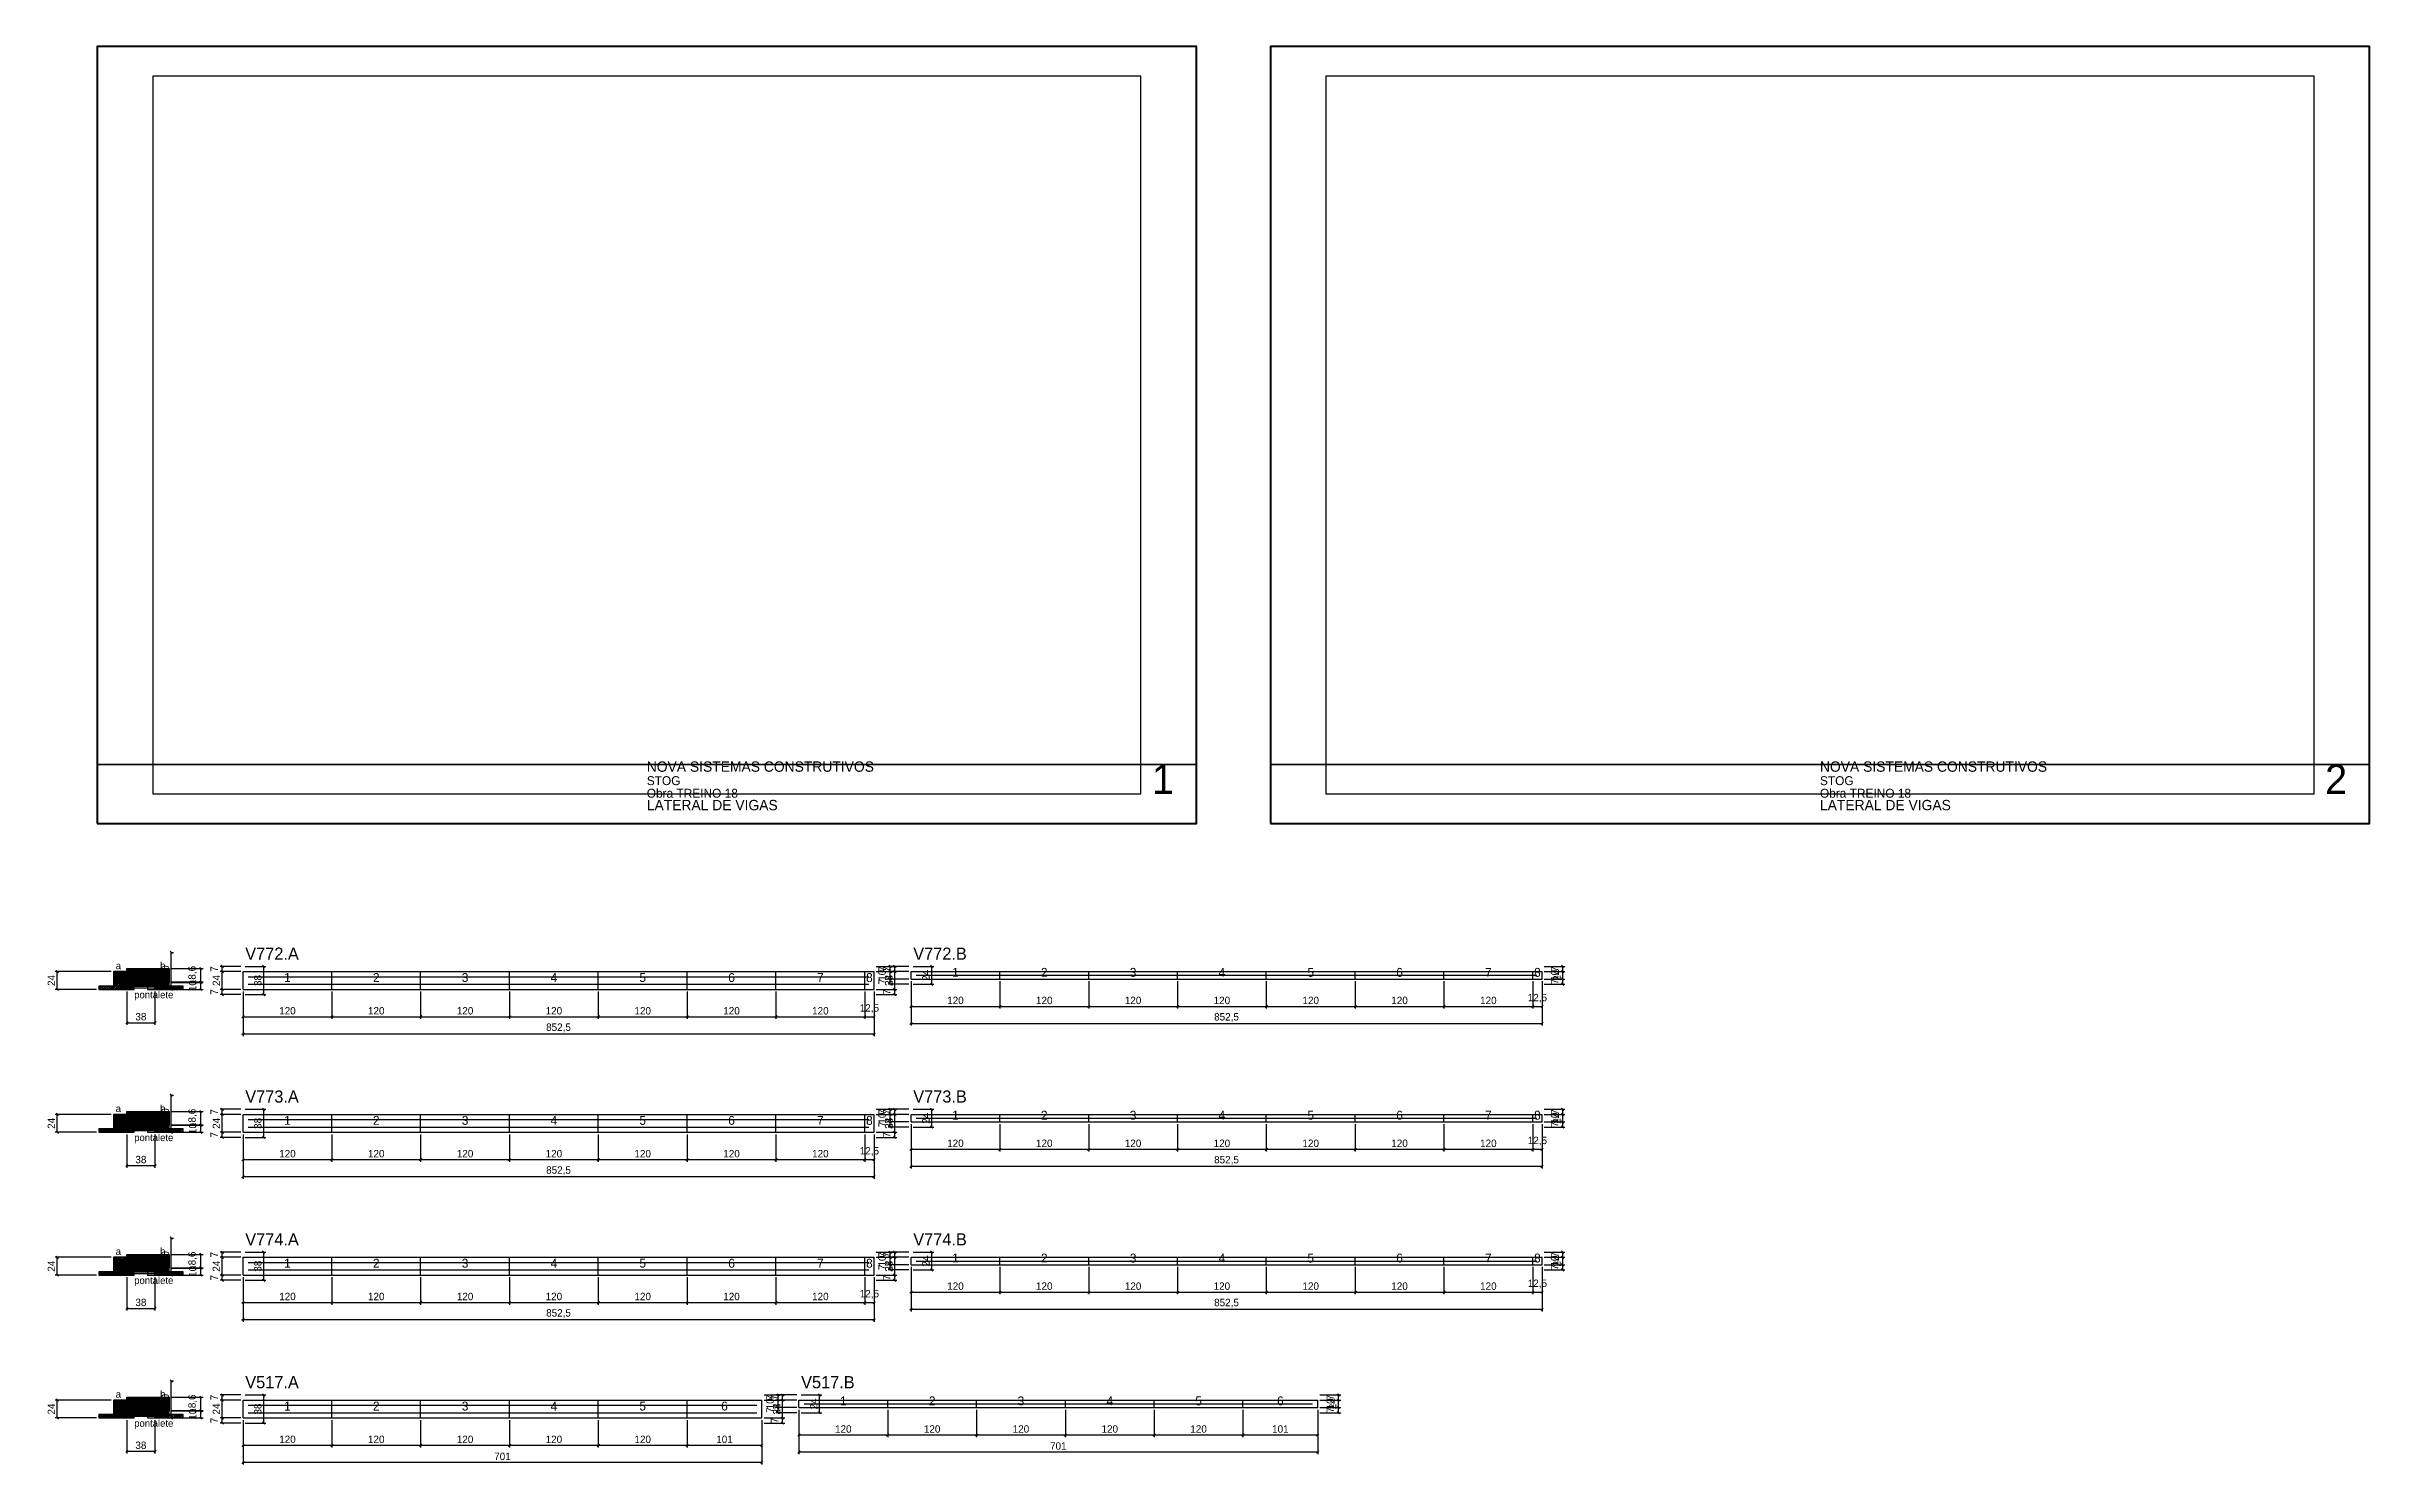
# Model space of a CAD drawing. Extents: x -10500 to 3070, y -6649 to 1250.
# Drawn here: x -69 to 3070, y -666 to 1250 of the extents above; entities that cross this region are included whole.
import ezdxf
from ezdxf.enums import TextEntityAlignment as Align

# ---------------------------------------------------------------- set-up
doc = ezdxf.new("R2010")
doc.units = 0
for name, color, linetype in [('5', 5, 'Continuous'), ('CARIMBO', 255, 'Continuous'), ('CONCRETO', 251, 'Continuous'), ('COTA', 241, 'Continuous'), ('detalhes', 7, 'Continuous'), ('ESTRUTURACAO', 7, 'Continuous'), ('Folhas', 255, 'Continuous'), ('Hachura', 251, 'Continuous'), ('Madeira', 126, 'Continuous'), ('NOMENCLATURA', 7, 'Continuous'), ('Painéis', 200, 'Continuous'), ('SARR_2.2x7', 40, 'Continuous')]:
    doc.layers.add(name, color=color, linetype=linetype)
doc.dimstyles.new('PAINEL', dxfattribs={"dimtxt": 10, "dimasz": 3, "dimexe": 3, "dimexo": 3, "dimgap": 3, "dimtad": 1, "dimblk": 'OBLIQUE', "dimblk1": 'OBLIQUE', "dimcen": 2.5, "dimclrd": 4, "dimclre": 4, "dimclrt": 240, "dimazin": 3, "dimtfac": 1, "dimtmove": 0, "dimatfit": 3})

# ---------------------------------------------------------------- blocks, each defined once
blk = doc.blocks.new('PAR_ESQ')
for p, q in [((-1, -1), (1, 1)), ((-1, 1), (1, -1))]:
    blk.add_line(p, q)
blk = doc.blocks.new('PAR_FUNDO_ESQ')
for p, q in [((-1, -1), (1, 1)), ((-1, 1), (1, -1))]:
    blk.add_line(p, q)
blk = doc.blocks.new('PAR_FUNDO_DIR')
for p, q in [((-1, -1), (1, 1)), ((-1, 1), (1, -1))]:
    blk.add_line(p, q)
blk = doc.blocks.new('par_int_esq')
for p, q in [((-1, -1), (1, 1)), ((-1, 1), (1, -1))]:
    blk.add_line(p, q)
blk = doc.blocks.new('par_int_dir')
for p, q in [((-1, -1), (1, 1)), ((-1, 1), (1, -1))]:
    blk.add_line(p, q)
blk = doc.blocks.new('_OBLIQUE')
at = {"color": 0, "linetype": 'BYBLOCK'}
blk.add_line((-0.5, -0.5), (0.5, 0.5), dxfattribs=at)

msp = doc.modelspace()

# ---------------------------------------------------------------- hatches: boundary and pattern name
at = {"layer": 'COTA'}
h = msp.add_hatch(dxfattribs=at)
h.set_pattern_fill('ANSI31', scale=0.4)
h.paths.add_polyline_path([(40, -16), (40, 4), (97, 4), (97, -14.6), (78, -14.6), (78, -16)])
h = msp.add_hatch(dxfattribs=at)
h.set_pattern_fill('ANSI31', scale=0.4)
h.paths.add_polyline_path([(40, -209), (40, -189), (97, -189), (97, -207.6), (78, -207.6), (78, -209)])
h = msp.add_hatch(dxfattribs=at)
h.set_pattern_fill('ANSI31', scale=0.4)
h.paths.add_polyline_path([(40, -402), (40, -382), (97, -382), (97, -400.6), (78, -400.6), (78, -402)])
h = msp.add_hatch(dxfattribs=at)
h.set_pattern_fill('ANSI31', scale=0.4)
h.paths.add_polyline_path([(40, -595), (40, -575), (97, -575), (97, -593.6), (78, -593.6), (78, -595)])
at = {"layer": 'Hachura'}
h = msp.add_hatch(dxfattribs=at)
h.set_pattern_fill('ANSI31', scale=0.5)
h.paths.add_polyline_path([(22, -24), (36, -24), (36, 0), (22, 0)])
h = msp.add_hatch(dxfattribs=at)
h.set_pattern_fill('ANSI31', scale=0.5)
h.paths.add_polyline_path([(22, -4.4), (36, -4.4), (36, 0), (22, 0)])
h = msp.add_hatch(dxfattribs=at)
h.set_pattern_fill('SOLID')
h.paths.add_polyline_path([(36, -24), (40, -24), (40, 0), (36, 0)])
h = msp.add_hatch(dxfattribs=at)
h.set_pattern_fill('ANSI31', scale=0.5)
h.paths.add_polyline_path([(2, -24), (22, -24), (22, -19.6), (2, -19.6)])
h = msp.add_hatch(dxfattribs=at)
h.set_pattern_fill('SOLID')
h.paths.add_polyline_path([(40, -19.6), (78, -19.6), (78, -16), (40, -16)])
h = msp.add_hatch(dxfattribs=at)
h.set_pattern_fill('ANSI31', scale=0.5)
h.paths.add_polyline_path([(40, -24), (50, -24), (50, -19.6), (40, -19.6)])
h = msp.add_hatch(dxfattribs=at)
h.set_pattern_fill('SOLID')
h.paths.add_polyline_path([(78, -24), (82, -24), (82, -14), (78, -14)])
h = msp.add_hatch(dxfattribs=at)
h.set_pattern_fill('SOLID')
h.paths.add_polyline_path([(78, -14), (97, -14), (97, -20), (78, -20)])
h = msp.add_hatch(dxfattribs=at)
h.set_pattern_fill('ANSI31', scale=0.5)
h.paths.add_polyline_path([(82, -24), (96, -24), (96, -14), (82, -14)])
h = msp.add_hatch(dxfattribs=at)
h.set_pattern_fill('ANSI31', scale=0.5)
h.paths.add_polyline_path([(82, -18.4), (96, -18.4), (96, -14), (82, -14)])
h = msp.add_hatch(dxfattribs=at)
h.set_pattern_fill('ANSI31', scale=0.5)
h.paths.add_polyline_path([(96, -24), (116, -24), (116, -19.6), (96, -19.6)])
h = msp.add_hatch(dxfattribs=at)
h.set_pattern_fill('ANSI31', scale=0.5)
h.paths.add_polyline_path([(2, -217), (22, -217), (22, -212.6), (2, -212.6)])
h = msp.add_hatch(dxfattribs=at)
h.set_pattern_fill('ANSI31', scale=0.5)
h.paths.add_polyline_path([(22, -217), (36, -217), (36, -193), (22, -193)])
h = msp.add_hatch(dxfattribs=at)
h.set_pattern_fill('ANSI31', scale=0.5)
h.paths.add_polyline_path([(22, -197.4), (36, -197.4), (36, -193), (22, -193)])
h = msp.add_hatch(dxfattribs=at)
h.set_pattern_fill('SOLID')
h.paths.add_polyline_path([(36, -217), (40, -217), (40, -193), (36, -193)])
h = msp.add_hatch(dxfattribs=at)
h.set_pattern_fill('SOLID')
h.paths.add_polyline_path([(40, -212.6), (78, -212.6), (78, -209), (40, -209)])
h = msp.add_hatch(dxfattribs=at)
h.set_pattern_fill('ANSI31', scale=0.5)
h.paths.add_polyline_path([(40, -217), (50, -217), (50, -212.6), (40, -212.6)])
h = msp.add_hatch(dxfattribs=at)
h.set_pattern_fill('SOLID')
h.paths.add_polyline_path([(78, -217), (82, -217), (82, -207), (78, -207)])
h = msp.add_hatch(dxfattribs=at)
h.set_pattern_fill('SOLID')
h.paths.add_polyline_path([(78, -207), (97, -207), (97, -213), (78, -213)])
h = msp.add_hatch(dxfattribs=at)
h.set_pattern_fill('ANSI31', scale=0.5)
h.paths.add_polyline_path([(82, -217), (96, -217), (96, -207), (82, -207)])
h = msp.add_hatch(dxfattribs=at)
h.set_pattern_fill('ANSI31', scale=0.5)
h.paths.add_polyline_path([(82, -211.4), (96, -211.4), (96, -207), (82, -207)])
h = msp.add_hatch(dxfattribs=at)
h.set_pattern_fill('ANSI31', scale=0.5)
h.paths.add_polyline_path([(96, -217), (116, -217), (116, -212.6), (96, -212.6)])
h = msp.add_hatch(dxfattribs=at)
h.set_pattern_fill('ANSI31', scale=0.5)
h.paths.add_polyline_path([(2, -410), (22, -410), (22, -405.6), (2, -405.6)])
h = msp.add_hatch(dxfattribs=at)
h.set_pattern_fill('ANSI31', scale=0.5)
h.paths.add_polyline_path([(22, -410), (36, -410), (36, -386), (22, -386)])
h = msp.add_hatch(dxfattribs=at)
h.set_pattern_fill('ANSI31', scale=0.5)
h.paths.add_polyline_path([(22, -390.4), (36, -390.4), (36, -386), (22, -386)])
h = msp.add_hatch(dxfattribs=at)
h.set_pattern_fill('SOLID')
h.paths.add_polyline_path([(36, -410), (40, -410), (40, -386), (36, -386)])
h = msp.add_hatch(dxfattribs=at)
h.set_pattern_fill('SOLID')
h.paths.add_polyline_path([(40, -405.6), (78, -405.6), (78, -402), (40, -402)])
h = msp.add_hatch(dxfattribs=at)
h.set_pattern_fill('ANSI31', scale=0.5)
h.paths.add_polyline_path([(40, -410), (50, -410), (50, -405.6), (40, -405.6)])
h = msp.add_hatch(dxfattribs=at)
h.set_pattern_fill('SOLID')
h.paths.add_polyline_path([(78, -410), (82, -410), (82, -400), (78, -400)])
h = msp.add_hatch(dxfattribs=at)
h.set_pattern_fill('SOLID')
h.paths.add_polyline_path([(78, -400), (97, -400), (97, -406), (78, -406)])
h = msp.add_hatch(dxfattribs=at)
h.set_pattern_fill('ANSI31', scale=0.5)
h.paths.add_polyline_path([(82, -410), (96, -410), (96, -400), (82, -400)])
h = msp.add_hatch(dxfattribs=at)
h.set_pattern_fill('ANSI31', scale=0.5)
h.paths.add_polyline_path([(82, -404.4), (96, -404.4), (96, -400), (82, -400)])
h = msp.add_hatch(dxfattribs=at)
h.set_pattern_fill('ANSI31', scale=0.5)
h.paths.add_polyline_path([(96, -410), (116, -410), (116, -405.6), (96, -405.6)])
h = msp.add_hatch(dxfattribs=at)
h.set_pattern_fill('ANSI31', scale=0.5)
h.paths.add_polyline_path([(22, -603), (36, -603), (36, -579), (22, -579)])
h = msp.add_hatch(dxfattribs=at)
h.set_pattern_fill('ANSI31', scale=0.5)
h.paths.add_polyline_path([(22, -583.4), (36, -583.4), (36, -579), (22, -579)])
h = msp.add_hatch(dxfattribs=at)
h.set_pattern_fill('SOLID')
h.paths.add_polyline_path([(36, -603), (40, -603), (40, -579), (36, -579)])
h = msp.add_hatch(dxfattribs=at)
h.set_pattern_fill('SOLID')
h.paths.add_polyline_path([(40, -598.6), (78, -598.6), (78, -595), (40, -595)])
h = msp.add_hatch(dxfattribs=at)
h.set_pattern_fill('SOLID')
h.paths.add_polyline_path([(78, -603), (82, -603), (82, -593), (78, -593)])
h = msp.add_hatch(dxfattribs=at)
h.set_pattern_fill('SOLID')
h.paths.add_polyline_path([(78, -593), (97, -593), (97, -599), (78, -599)])
h = msp.add_hatch(dxfattribs=at)
h.set_pattern_fill('ANSI31', scale=0.5)
h.paths.add_polyline_path([(82, -603), (96, -603), (96, -593), (82, -593)])
h = msp.add_hatch(dxfattribs=at)
h.set_pattern_fill('ANSI31', scale=0.5)
h.paths.add_polyline_path([(82, -597.4), (96, -597.4), (96, -593), (82, -593)])
h = msp.add_hatch(dxfattribs=at)
h.set_pattern_fill('ANSI31', scale=0.5)
h.paths.add_polyline_path([(2, -603), (22, -603), (22, -598.6), (2, -598.6)])
h = msp.add_hatch(dxfattribs=at)
h.set_pattern_fill('ANSI31', scale=0.5)
h.paths.add_polyline_path([(40, -603), (50, -603), (50, -598.6), (40, -598.6)])
h = msp.add_hatch(dxfattribs=at)
h.set_pattern_fill('ANSI31', scale=0.5)
h.paths.add_polyline_path([(96, -603), (116, -603), (116, -598.6), (96, -598.6)])
at = {"layer": 'HACHURACONCRETO'}
h = msp.add_hatch(dxfattribs=at)
h.set_pattern_fill('ANSI31', scale=0.3)
h.paths.add_polyline_path([(40, -19.6), (78, -19.6), (78, -14), (40, -14)])
h = msp.add_hatch(dxfattribs=at)
h.set_pattern_fill('ANSI31', scale=0.3)
h.paths.add_polyline_path([(40, -212.6), (78, -212.6), (78, -207), (40, -207)])
h = msp.add_hatch(dxfattribs=at)
h.set_pattern_fill('ANSI31', scale=0.3)
h.paths.add_polyline_path([(40, -405.6), (78, -405.6), (78, -400), (40, -400)])
h = msp.add_hatch(dxfattribs=at)
h.set_pattern_fill('ANSI31', scale=0.3)
h.paths.add_polyline_path([(40, -598.6), (78, -598.6), (78, -593), (40, -593)])

# ---------------------------------------------------------------- linework, layer by layer
at = {"layer": 'BARRA_ANCORAGEM'}
for p, q in [((40, -16.3), (78, -16.3)), ((40, -18.3), (40, -16.3)), ((40, -18.3), (78, -18.3)), ((40, -19.7), (78, -19.7)), ((40, -21.7), (40, -19.7)), ((40, -21.7), (78, -21.7)), ((78, -18.3), (78, -16.3)), ((78, -21.7), (78, -19.7)), ((40, -209.3), (78, -209.3)), ((40, -211.3), (40, -209.3)), ((40, -211.3), (78, -211.3)), ((40, -212.7), (78, -212.7)), ((40, -214.7), (40, -212.7)), ((40, -214.7), (78, -214.7)), ((78, -211.3), (78, -209.3)), ((78, -214.7), (78, -212.7)), ((40, -402.3), (78, -402.3)), ((40, -404.3), (40, -402.3)), ((40, -404.3), (78, -404.3)), ((40, -405.7), (78, -405.7)), ((40, -407.7), (40, -405.7)), ((40, -407.7), (78, -407.7)), ((78, -404.3), (78, -402.3)), ((78, -407.7), (78, -405.7)), ((40, -595.3), (78, -595.3)), ((40, -597.3), (40, -595.3)), ((78, -597.3), (78, -595.3)), ((40, -597.3), (78, -597.3)), ((40, -598.7), (78, -598.7)), ((40, -600.7), (40, -598.7)), ((40, -600.7), (78, -600.7)), ((78, -600.7), (78, -598.7))]:
    msp.add_line(p, q, dxfattribs=at)
at = {"layer": 'CARIMBO', "lineweight": 35}
for p, q in [((0, 280), (1485, 280)), ((1585, 280), (3070, 280))]:
    msp.add_line(p, q, dxfattribs=at)
at = {"layer": 'CONCRETO'}
for points in [[(40, -16), (40, 4), (97, 4), (97, -14.6), (78, -14.6), (78, -16)], [(40, -209), (40, -189), (97, -189), (97, -207.6), (78, -207.6), (78, -209)], [(40, -402), (40, -382), (97, -382), (97, -400.6), (78, -400.6), (78, -402)], [(40, -595), (40, -575), (97, -575), (97, -593.6), (78, -593.6), (78, -595)]]:
    msp.add_lwpolyline(points, close=True, dxfattribs=at)
at = {"layer": 'Folhas', "lineweight": 50}
for points in [[(0, 200), (1485, 200), (1485, 1250), (0, 1250)], [(1585, 200), (3070, 200), (3070, 1250), (1585, 1250)]]:
    msp.add_lwpolyline(points, close=True, dxfattribs=at)
at = {"layer": 'Folhas', "lineweight": 25}
for points in [[(75, 240), (1410, 240), (1410, 1210), (75, 1210)], [(1660, 240), (2995, 240), (2995, 1210), (1660, 1210)]]:
    msp.add_lwpolyline(points, close=True, dxfattribs=at)
at = {"layer": 'HACHURACONCRETO'}
for points in [[(40, -19.6), (78, -19.6), (78, -14), (40, -14)], [(40, -212.6), (78, -212.6), (78, -207), (40, -207)], [(40, -405.6), (78, -405.6), (78, -400), (40, -400)], [(40, -598.6), (78, -598.6), (78, -593), (40, -593)]]:
    msp.add_lwpolyline(points, close=True, dxfattribs=at)
at = {"layer": 'Madeira'}
for points in [[(22, -24), (36, -24), (36, 0), (22, 0)], [(22, -4.4), (36, -4.4), (36, 0), (22, 0)], [(2, -24), (22, -24), (22, -19.6), (2, -19.6)], [(22, -24), (36, -24), (36, -19.6), (22, -19.6)], [(40, -24), (50, -24), (50, -19.6), (40, -19.6)], [(68, -24), (78, -24), (78, -19.6), (68, -19.6)], [(82, -24), (96, -24), (96, -14), (82, -14)], [(82, -18.4), (96, -18.4), (96, -14), (82, -14)], [(96, -24), (116, -24), (116, -19.6), (96, -19.6)], [(2, -217), (22, -217), (22, -212.6), (2, -212.6)], [(22, -217), (36, -217), (36, -193), (22, -193)], [(22, -197.4), (36, -197.4), (36, -193), (22, -193)], [(22, -217), (36, -217), (36, -212.6), (22, -212.6)], [(40, -217), (50, -217), (50, -212.6), (40, -212.6)], [(68, -217), (78, -217), (78, -212.6), (68, -212.6)], [(82, -217), (96, -217), (96, -207), (82, -207)], [(82, -211.4), (96, -211.4), (96, -207), (82, -207)], [(96, -217), (116, -217), (116, -212.6), (96, -212.6)], [(2, -410), (22, -410), (22, -405.6), (2, -405.6)], [(22, -410), (36, -410), (36, -386), (22, -386)], [(22, -390.4), (36, -390.4), (36, -386), (22, -386)], [(22, -410), (36, -410), (36, -405.6), (22, -405.6)], [(40, -410), (50, -410), (50, -405.6), (40, -405.6)], [(68, -410), (78, -410), (78, -405.6), (68, -405.6)], [(82, -410), (96, -410), (96, -400), (82, -400)], [(82, -404.4), (96, -404.4), (96, -400), (82, -400)], [(96, -410), (116, -410), (116, -405.6), (96, -405.6)], [(22, -603), (36, -603), (36, -579), (22, -579)], [(22, -583.4), (36, -583.4), (36, -579), (22, -579)], [(82, -603), (96, -603), (96, -593), (82, -593)], [(82, -597.4), (96, -597.4), (96, -593), (82, -593)], [(2, -603), (22, -603), (22, -598.6), (2, -598.6)], [(22, -603), (36, -603), (36, -598.6), (22, -598.6)], [(40, -603), (50, -603), (50, -598.6), (40, -598.6)], [(68, -603), (78, -603), (78, -598.6), (68, -598.6)], [(96, -603), (116, -603), (116, -598.6), (96, -598.6)]]:
    msp.add_lwpolyline(points, close=True, dxfattribs=at)
at = {"layer": 'Painéis'}
for p, q in [((197, 0), (317, 0)), ((197, -24), (197, 0)), ((317, -24), (317, 0)), ((317, -24), (317, 0)), ((317, 0), (437, 0)), ((317, -24), (317, 0)), ((437, -24), (437, 0)), ((437, -24), (437, 0)), ((437, 0), (557, 0)), ((437, -24), (437, 0)), ((557, -24), (557, 0)), ((557, -24), (557, 0)), ((557, 0), (677, 0)), ((557, -24), (557, 0)), ((677, -24), (677, 0)), ((677, -24), (677, 0)), ((677, 0), (797, 0)), ((677, -24), (677, 0)), ((797, -24), (797, 0)), ((797, -24), (797, 0)), ((797, 0), (917, 0)), ((797, -24), (797, 0)), ((917, -24), (917, 0)), ((917, -24), (917, 0)), ((917, 0), (1037, 0)), ((917, -24), (917, 0)), ((1037, -24), (1037, 0)), ((1037, -24), (1037, 0)), ((1037, 0), (1049.5, 0)), ((1037, -24), (1037, 0)), ((1049.5, -24), (1049.5, 0)), ((1099.5, 0), (1219.5, 0)), ((1099.5, -10), (1099.5, 0)), ((1219.5, -10), (1219.5, 0)), ((1219.5, -10), (1219.5, 0)), ((1219.5, 0), (1339.5, 0)), ((1219.5, -10), (1219.5, 0)), ((1339.5, -10), (1339.5, 0)), ((1339.5, -10), (1339.5, 0)), ((1339.5, 0), (1459.5, 0)), ((1339.5, -10), (1339.5, 0)), ((1459.5, -10), (1459.5, 0)), ((1459.5, -10), (1459.5, 0)), ((1459.5, 0), (1579.5, 0)), ((1459.5, -10), (1459.5, 0)), ((1579.5, -10), (1579.5, 0)), ((1579.5, -10), (1579.5, 0)), ((1579.5, 0), (1699.5, 0)), ((1579.5, -10), (1579.5, 0)), ((1699.5, -10), (1699.5, 0)), ((1699.5, -10), (1699.5, 0)), ((1699.5, 0), (1819.5, 0)), ((1699.5, -10), (1699.5, 0)), ((1819.5, -10), (1819.5, 0)), ((1819.5, -10), (1819.5, 0)), ((1819.5, 0), (1939.5, 0)), ((1819.5, -10), (1819.5, 0)), ((1939.5, -10), (1939.5, 0)), ((1939.5, -10), (1939.5, 0)), ((1939.5, 0), (1952, 0)), ((1939.5, -10), (1939.5, 0)), ((1952, -10), (1952, 0)), ((197, -24), (317, -24)), ((317, -24), (437, -24)), ((437, -24), (557, -24)), ((557, -24), (677, -24)), ((677, -24), (797, -24)), ((797, -24), (917, -24)), ((917, -24), (1037, -24)), ((1037, -24), (1049.5, -24)), ((1099.5, -10), (1219.5, -10)), ((1219.5, -10), (1339.5, -10)), ((1339.5, -10), (1459.5, -10)), ((1459.5, -10), (1579.5, -10)), ((1579.5, -10), (1699.5, -10)), ((1699.5, -10), (1819.5, -10)), ((1819.5, -10), (1939.5, -10)), ((1939.5, -10), (1952, -10)), ((197, -193), (317, -193)), ((197, -217), (197, -193)), ((197, -217), (317, -217)), ((317, -217), (317, -193)), ((317, -217), (317, -193)), ((317, -193), (437, -193)), ((317, -217), (317, -193)), ((317, -217), (437, -217)), ((437, -217), (437, -193)), ((437, -217), (437, -193)), ((437, -193), (557, -193)), ((437, -217), (437, -193)), ((437, -217), (557, -217)), ((557, -217), (557, -193)), ((557, -217), (557, -193)), ((557, -193), (677, -193)), ((557, -217), (557, -193)), ((557, -217), (677, -217)), ((677, -217), (677, -193)), ((677, -217), (677, -193)), ((677, -193), (797, -193)), ((677, -217), (677, -193)), ((677, -217), (797, -217)), ((797, -217), (797, -193)), ((797, -217), (797, -193)), ((797, -193), (917, -193)), ((797, -217), (797, -193)), ((797, -217), (917, -217)), ((917, -217), (917, -193)), ((917, -217), (917, -193)), ((917, -193), (1037, -193)), ((917, -217), (917, -193)), ((917, -217), (1037, -217)), ((1037, -217), (1037, -193)), ((1037, -217), (1037, -193)), ((1037, -193), (1049.5, -193)), ((1037, -217), (1037, -193)), ((1037, -217), (1049.5, -217)), ((1049.5, -217), (1049.5, -193)), ((1099.5, -193), (1219.5, -193)), ((1099.5, -203), (1099.5, -193)), ((1099.5, -203), (1219.5, -203)), ((1219.5, -203), (1219.5, -193)), ((1219.5, -203), (1219.5, -193)), ((1219.5, -193), (1339.5, -193)), ((1219.5, -203), (1219.5, -193)), ((1219.5, -203), (1339.5, -203)), ((1339.5, -203), (1339.5, -193)), ((1339.5, -203), (1339.5, -193)), ((1339.5, -193), (1459.5, -193)), ((1339.5, -203), (1339.5, -193)), ((1339.5, -203), (1459.5, -203)), ((1459.5, -203), (1459.5, -193)), ((1459.5, -203), (1459.5, -193)), ((1459.5, -193), (1579.5, -193)), ((1459.5, -203), (1459.5, -193)), ((1459.5, -203), (1579.5, -203)), ((1579.5, -203), (1579.5, -193)), ((1579.5, -203), (1579.5, -193)), ((1579.5, -193), (1699.5, -193)), ((1579.5, -203), (1579.5, -193)), ((1579.5, -203), (1699.5, -203)), ((1699.5, -203), (1699.5, -193)), ((1699.5, -203), (1699.5, -193)), ((1699.5, -193), (1819.5, -193)), ((1699.5, -203), (1699.5, -193)), ((1699.5, -203), (1819.5, -203)), ((1819.5, -203), (1819.5, -193)), ((1819.5, -203), (1819.5, -193)), ((1819.5, -193), (1939.5, -193)), ((1819.5, -203), (1819.5, -193)), ((1819.5, -203), (1939.5, -203)), ((1939.5, -203), (1939.5, -193)), ((1939.5, -203), (1939.5, -193)), ((1939.5, -193), (1952, -193)), ((1939.5, -203), (1939.5, -193)), ((1939.5, -203), (1952, -203)), ((1952, -203), (1952, -193)), ((197, -386), (317, -386)), ((197, -410), (197, -386)), ((317, -410), (317, -386)), ((317, -410), (317, -386)), ((317, -386), (437, -386)), ((317, -410), (317, -386)), ((437, -410), (437, -386)), ((437, -410), (437, -386)), ((437, -386), (557, -386)), ((437, -410), (437, -386)), ((557, -410), (557, -386)), ((557, -410), (557, -386)), ((557, -386), (677, -386)), ((557, -410), (557, -386)), ((677, -410), (677, -386)), ((677, -410), (677, -386)), ((677, -386), (797, -386)), ((677, -410), (677, -386)), ((797, -410), (797, -386)), ((797, -410), (797, -386)), ((797, -386), (917, -386)), ((797, -410), (797, -386)), ((917, -410), (917, -386)), ((917, -410), (917, -386)), ((917, -386), (1037, -386)), ((917, -410), (917, -386)), ((1037, -410), (1037, -386)), ((1037, -410), (1037, -386)), ((1037, -386), (1049.5, -386)), ((1037, -410), (1037, -386)), ((1049.5, -410), (1049.5, -386)), ((1099.5, -386), (1219.5, -386)), ((1099.5, -396), (1099.5, -386)), ((1099.5, -396), (1219.5, -396)), ((1219.5, -396), (1219.5, -386)), ((1219.5, -396), (1219.5, -386)), ((1219.5, -386), (1339.5, -386)), ((1219.5, -396), (1219.5, -386)), ((1219.5, -396), (1339.5, -396)), ((1339.5, -396), (1339.5, -386)), ((1339.5, -396), (1339.5, -386)), ((1339.5, -386), (1459.5, -386)), ((1339.5, -396), (1339.5, -386)), ((1339.5, -396), (1459.5, -396)), ((1459.5, -396), (1459.5, -386)), ((1459.5, -396), (1459.5, -386)), ((1459.5, -386), (1579.5, -386)), ((1459.5, -396), (1459.5, -386)), ((1459.5, -396), (1579.5, -396)), ((1579.5, -396), (1579.5, -386)), ((1579.5, -396), (1579.5, -386)), ((1579.5, -386), (1699.5, -386)), ((1579.5, -396), (1579.5, -386)), ((1579.5, -396), (1699.5, -396)), ((1699.5, -396), (1699.5, -386)), ((1699.5, -396), (1699.5, -386)), ((1699.5, -386), (1819.5, -386)), ((1699.5, -396), (1699.5, -386)), ((1699.5, -396), (1819.5, -396)), ((1819.5, -396), (1819.5, -386)), ((1819.5, -396), (1819.5, -386)), ((1819.5, -386), (1939.5, -386)), ((1819.5, -396), (1819.5, -386)), ((1819.5, -396), (1939.5, -396)), ((1939.5, -396), (1939.5, -386)), ((1939.5, -396), (1939.5, -386)), ((1939.5, -386), (1952, -386)), ((1939.5, -396), (1939.5, -386)), ((1939.5, -396), (1952, -396)), ((1952, -396), (1952, -386)), ((197, -410), (317, -410)), ((317, -410), (437, -410)), ((437, -410), (557, -410)), ((557, -410), (677, -410)), ((677, -410), (797, -410)), ((797, -410), (917, -410)), ((917, -410), (1037, -410)), ((1037, -410), (1049.5, -410)), ((197, -579), (317, -579)), ((197, -603), (197, -579)), ((317, -603), (317, -579)), ((317, -603), (317, -579)), ((317, -579), (437, -579)), ((317, -603), (317, -579)), ((437, -603), (437, -579)), ((437, -603), (437, -579)), ((437, -579), (557, -579)), ((437, -603), (437, -579)), ((557, -603), (557, -579)), ((557, -603), (557, -579)), ((557, -579), (677, -579)), ((557, -603), (557, -579)), ((677, -603), (677, -579)), ((677, -603), (677, -579)), ((677, -579), (797, -579)), ((677, -603), (677, -579)), ((797, -603), (797, -579)), ((797, -603), (797, -579)), ((797, -579), (898, -579)), ((797, -603), (797, -579)), ((898, -603), (898, -579)), ((948, -579), (1068, -579)), ((948, -589), (948, -579)), ((948, -589), (1068, -589)), ((1068, -589), (1068, -579)), ((1068, -589), (1068, -579)), ((1068, -579), (1188, -579)), ((1068, -589), (1068, -579)), ((1068, -589), (1188, -589)), ((1188, -589), (1188, -579)), ((1188, -589), (1188, -579)), ((1188, -579), (1308, -579)), ((1188, -589), (1188, -579)), ((1188, -589), (1308, -589)), ((1308, -589), (1308, -579)), ((1308, -589), (1308, -579)), ((1308, -579), (1428, -579)), ((1308, -589), (1308, -579)), ((1308, -589), (1428, -589)), ((1428, -589), (1428, -579)), ((1428, -589), (1428, -579)), ((1428, -579), (1548, -579)), ((1428, -589), (1428, -579)), ((1428, -589), (1548, -589)), ((1548, -589), (1548, -579)), ((1548, -589), (1548, -579)), ((1548, -579), (1649, -579)), ((1548, -589), (1548, -579)), ((1548, -589), (1649, -589)), ((1649, -589), (1649, -579)), ((197, -603), (317, -603)), ((317, -603), (437, -603)), ((437, -603), (557, -603)), ((557, -603), (677, -603)), ((677, -603), (797, -603)), ((797, -603), (898, -603))]:
    msp.add_line(p, q, dxfattribs=at)
for points in [[(36, -24), (40, -24), (40, 0), (36, 0)], [(40, -19.6), (78, -19.6), (78, -16), (40, -16)], [(78, -24), (82, -24), (82, -14), (78, -14)], [(78, -14), (97, -14), (97, -14.6), (78, -14.6)], [(36, -217), (40, -217), (40, -193), (36, -193)], [(40, -212.6), (78, -212.6), (78, -209), (40, -209)], [(78, -217), (82, -217), (82, -207), (78, -207)], [(78, -207), (97, -207), (97, -207.6), (78, -207.6)], [(36, -410), (40, -410), (40, -386), (36, -386)], [(40, -405.6), (78, -405.6), (78, -402), (40, -402)], [(78, -410), (82, -410), (82, -400), (78, -400)], [(78, -400), (97, -400), (97, -400.6), (78, -400.6)], [(36, -603), (40, -603), (40, -579), (36, -579)], [(40, -598.6), (78, -598.6), (78, -595), (40, -595)], [(78, -603), (82, -603), (82, -593), (78, -593)], [(78, -593), (97, -593), (97, -593.6), (78, -593.6)]]:
    msp.add_lwpolyline(points, close=True, dxfattribs=at)
at = {"layer": 'SARR_2.2x7'}
for points in [[(204, -7), (317, -7)], [(204, -7), (317, -7)], [(204, -17), (317, -17)], [(204, -17), (317, -17)], [(317, -7), (437, -7)], [(317, -7), (437, -7)], [(317, -17), (437, -17)], [(317, -17), (437, -17)], [(437, -7), (557, -7)], [(437, -7), (557, -7)], [(437, -17), (557, -17)], [(437, -17), (557, -17)], [(557, -7), (677, -7)], [(557, -7), (677, -7)], [(557, -17), (677, -17)], [(557, -17), (677, -17)], [(677, -7), (797, -7)], [(677, -7), (797, -7)], [(677, -17), (797, -17)], [(677, -17), (797, -17)], [(797, -7), (917, -7)], [(797, -7), (917, -7)], [(797, -17), (917, -17)], [(797, -17), (917, -17)], [(917, -7), (1037, -7)], [(917, -7), (1037, -7)], [(917, -17), (1037, -17)], [(917, -17), (1037, -17)], [(1037, -7), (1042.5, -7)], [(1037, -7), (1042.5, -7)], [(1037, -17), (1042.5, -17)], [(1037, -17), (1042.5, -17)], [(1106.5, -5), (1219.5, -5)], [(1106.5, -5), (1219.5, -5)], [(1219.5, -5), (1339.5, -5)], [(1219.5, -5), (1339.5, -5)], [(1339.5, -5), (1459.5, -5)], [(1339.5, -5), (1459.5, -5)], [(1459.5, -5), (1579.5, -5)], [(1459.5, -5), (1579.5, -5)], [(1579.5, -5), (1699.5, -5)], [(1579.5, -5), (1699.5, -5)], [(1699.5, -5), (1819.5, -5)], [(1699.5, -5), (1819.5, -5)], [(1819.5, -5), (1939.5, -5)], [(1819.5, -5), (1939.5, -5)], [(1939.5, -5), (1945, -5)], [(1939.5, -5), (1945, -5)], [(204, -200), (317, -200)], [(204, -200), (317, -200)], [(204, -210), (317, -210)], [(204, -210), (317, -210)], [(317, -200), (437, -200)], [(317, -200), (437, -200)], [(317, -210), (437, -210)], [(317, -210), (437, -210)], [(437, -200), (557, -200)], [(437, -200), (557, -200)], [(437, -210), (557, -210)], [(437, -210), (557, -210)], [(557, -200), (677, -200)], [(557, -200), (677, -200)], [(557, -210), (677, -210)], [(557, -210), (677, -210)], [(677, -200), (797, -200)], [(677, -200), (797, -200)], [(677, -210), (797, -210)], [(677, -210), (797, -210)], [(797, -200), (917, -200)], [(797, -200), (917, -200)], [(797, -210), (917, -210)], [(797, -210), (917, -210)], [(917, -200), (1037, -200)], [(917, -200), (1037, -200)], [(917, -210), (1037, -210)], [(917, -210), (1037, -210)], [(1037, -200), (1042.5, -200)], [(1037, -200), (1042.5, -200)], [(1037, -210), (1042.5, -210)], [(1037, -210), (1042.5, -210)], [(1106.5, -198), (1219.5, -198)], [(1106.5, -198), (1219.5, -198)], [(1219.5, -198), (1339.5, -198)], [(1219.5, -198), (1339.5, -198)], [(1339.5, -198), (1459.5, -198)], [(1339.5, -198), (1459.5, -198)], [(1459.5, -198), (1579.5, -198)], [(1459.5, -198), (1579.5, -198)], [(1579.5, -198), (1699.5, -198)], [(1579.5, -198), (1699.5, -198)], [(1699.5, -198), (1819.5, -198)], [(1699.5, -198), (1819.5, -198)], [(1819.5, -198), (1939.5, -198)], [(1819.5, -198), (1939.5, -198)], [(1939.5, -198), (1945, -198)], [(1939.5, -198), (1945, -198)], [(204, -393), (317, -393)], [(204, -393), (317, -393)], [(204, -403), (317, -403)], [(204, -403), (317, -403)], [(317, -393), (437, -393)], [(317, -393), (437, -393)], [(317, -403), (437, -403)], [(317, -403), (437, -403)], [(437, -393), (557, -393)], [(437, -393), (557, -393)], [(437, -403), (557, -403)], [(437, -403), (557, -403)], [(557, -393), (677, -393)], [(557, -393), (677, -393)], [(557, -403), (677, -403)], [(557, -403), (677, -403)], [(677, -393), (797, -393)], [(677, -393), (797, -393)], [(677, -403), (797, -403)], [(677, -403), (797, -403)], [(797, -393), (917, -393)], [(797, -393), (917, -393)], [(797, -403), (917, -403)], [(797, -403), (917, -403)], [(917, -393), (1037, -393)], [(917, -393), (1037, -393)], [(917, -403), (1037, -403)], [(917, -403), (1037, -403)], [(1037, -393), (1042.5, -393)], [(1037, -393), (1042.5, -393)], [(1037, -403), (1042.5, -403)], [(1037, -403), (1042.5, -403)], [(1106.5, -391), (1219.5, -391)], [(1106.5, -391), (1219.5, -391)], [(1219.5, -391), (1339.5, -391)], [(1219.5, -391), (1339.5, -391)], [(1339.5, -391), (1459.5, -391)], [(1339.5, -391), (1459.5, -391)], [(1459.5, -391), (1579.5, -391)], [(1459.5, -391), (1579.5, -391)], [(1579.5, -391), (1699.5, -391)], [(1579.5, -391), (1699.5, -391)], [(1699.5, -391), (1819.5, -391)], [(1699.5, -391), (1819.5, -391)], [(1819.5, -391), (1939.5, -391)], [(1819.5, -391), (1939.5, -391)], [(1939.5, -391), (1945, -391)], [(1939.5, -391), (1945, -391)], [(204, -586), (317, -586)], [(204, -586), (317, -586)], [(204, -596), (317, -596)], [(204, -596), (317, -596)], [(317, -586), (437, -586)], [(317, -586), (437, -586)], [(317, -596), (437, -596)], [(317, -596), (437, -596)], [(437, -586), (557, -586)], [(437, -586), (557, -586)], [(437, -596), (557, -596)], [(437, -596), (557, -596)], [(557, -586), (677, -586)], [(557, -586), (677, -586)], [(557, -596), (677, -596)], [(557, -596), (677, -596)], [(677, -586), (797, -586)], [(677, -586), (797, -586)], [(677, -596), (797, -596)], [(677, -596), (797, -596)], [(797, -586), (891, -586)], [(797, -586), (891, -586)], [(797, -596), (891, -596)], [(797, -596), (891, -596)], [(955, -584), (1068, -584)], [(955, -584), (1068, -584)], [(1068, -584), (1188, -584)], [(1068, -584), (1188, -584)], [(1188, -584), (1308, -584)], [(1188, -584), (1308, -584)], [(1308, -584), (1428, -584)], [(1308, -584), (1428, -584)], [(1428, -584), (1548, -584)], [(1428, -584), (1548, -584)], [(1548, -584), (1642, -584)], [(1548, -584), (1642, -584)]]:
    msp.add_lwpolyline(points, dxfattribs=at)
at = {"layer": 'SARRAFO_2_2X7'}
for p, q in [((36, -9.2), (36, -4.8)), ((36, -4.8), (40, -4.8)), ((36, -9.2), (40, -9.2)), ((36, -19.2), (36, -14.8)), ((36, -14.8), (40, -14.8)), ((36, -19.2), (40, -19.2)), ((40, -9.2), (40, -4.8)), ((40, -19.2), (40, -14.8)), ((78, -21.2), (78, -16.8)), ((78, -16.8), (82, -16.8)), ((78, -21.2), (82, -21.2)), ((82, -21.2), (82, -16.8)), ((36, -202.2), (36, -197.8)), ((36, -197.8), (40, -197.8)), ((36, -202.2), (40, -202.2)), ((36, -212.2), (36, -207.8)), ((36, -207.8), (40, -207.8)), ((36, -212.2), (40, -212.2)), ((40, -202.2), (40, -197.8)), ((40, -212.2), (40, -207.8)), ((78, -214.2), (78, -209.8)), ((78, -209.8), (82, -209.8)), ((78, -214.2), (82, -214.2)), ((82, -214.2), (82, -209.8)), ((36, -395.2), (36, -390.8)), ((36, -390.8), (40, -390.8)), ((36, -395.2), (40, -395.2)), ((36, -405.2), (36, -400.8)), ((36, -400.8), (40, -400.8)), ((36, -405.2), (40, -405.2)), ((40, -395.2), (40, -390.8)), ((40, -405.2), (40, -400.8)), ((78, -407.2), (78, -402.8)), ((78, -402.8), (82, -402.8)), ((78, -407.2), (82, -407.2)), ((82, -407.2), (82, -402.8)), ((36, -588.2), (36, -583.8)), ((36, -583.8), (40, -583.8)), ((36, -588.2), (40, -588.2)), ((36, -598.2), (36, -593.8)), ((36, -593.8), (40, -593.8)), ((40, -588.2), (40, -583.8)), ((40, -598.2), (40, -593.8)), ((78, -600.2), (78, -595.8)), ((78, -595.8), (82, -595.8)), ((82, -600.2), (82, -595.8)), ((36, -598.2), (40, -598.2)), ((78, -600.2), (82, -600.2))]:
    msp.add_line(p, q, dxfattribs=at)

# ---------------------------------------------------------------- block references
at = {"layer": 'Painéis'}
for name, p in [('PAR_ESQ', (36, -19)), ('par_int_esq', (40, -9)), ('PAR_FUNDO_ESQ', (40, -14)), ('par_int_dir', (78, -9)), ('PAR_FUNDO_DIR', (78, -14)), ('PAR_ESQ', (36, -212)), ('par_int_esq', (40, -202)), ('PAR_FUNDO_ESQ', (40, -207)), ('par_int_dir', (78, -202)), ('PAR_FUNDO_DIR', (78, -207)), ('PAR_ESQ', (36, -405)), ('par_int_esq', (40, -395)), ('PAR_FUNDO_ESQ', (40, -400)), ('par_int_dir', (78, -395)), ('PAR_FUNDO_DIR', (78, -400)), ('par_int_esq', (40, -588)), ('PAR_FUNDO_ESQ', (40, -593)), ('par_int_dir', (78, -588)), ('PAR_FUNDO_DIR', (78, -593)), ('PAR_ESQ', (36, -598))]:
    msp.add_blockref(name, p, dxfattribs=at)

# ---------------------------------------------------------------- texts
at = {"layer": '5'}
for s, p in [('1', (1159.5, -1)), ('2', (1279.5, -1)), ('3', (1399.5, -1)), ('4', (1519.5, -1)), ('5', (1639.5, -1)), ('6', (1759.5, -1)), ('7', (1879.5, -1)), ('8', (1945.75, -1)), ('1', (257, -8)), ('2', (377, -8)), ('3', (497, -8)), ('4', (617, -8)), ('5', (737, -8)), ('6', (857, -8)), ('7', (977, -8)), ('8', (1043.25, -8)), ('1', (1159.5, -194)), ('2', (1279.5, -194)), ('3', (1399.5, -194)), ('4', (1519.5, -194)), ('5', (1639.5, -194)), ('6', (1759.5, -194)), ('7', (1879.5, -194)), ('8', (1945.75, -194)), ('1', (257, -201)), ('2', (377, -201)), ('3', (497, -201)), ('4', (617, -201)), ('5', (737, -201)), ('6', (857, -201)), ('7', (977, -201)), ('8', (1043.25, -201)), ('1', (257, -394)), ('2', (377, -394)), ('3', (497, -394)), ('4', (617, -394)), ('5', (737, -394)), ('6', (857, -394)), ('7', (977, -394)), ('8', (1043.25, -394)), ('1', (1159.5, -387)), ('2', (1279.5, -387)), ('3', (1399.5, -387)), ('4', (1519.5, -387)), ('5', (1639.5, -387)), ('6', (1759.5, -387)), ('7', (1879.5, -387)), ('8', (1945.75, -387)), ('1', (257, -587)), ('2', (377, -587)), ('3', (497, -587)), ('4', (617, -587)), ('5', (737, -587)), ('6', (847.5, -587)), ('1', (1008, -580)), ('2', (1128, -580)), ('3', (1248, -580)), ('4', (1368, -580)), ('5', (1488, -580)), ('6', (1598.5, -580))]:
    msp.add_text(s, height=12, dxfattribs=at).set_placement(p, align=Align.MIDDLE_CENTER)
at = {"layer": 'CARIMBO'}
for s, height, p in [('NOVA SISTEMAS CONSTRUTIVOS', 14, (742.5, 270)), ('NOVA SISTEMAS CONSTRUTIVOS', 14, (2327.5, 270)), ('STOG', 12, (742.5, 252)), ('1', 40, (1425, 240)), ('STOG', 12, (2327.5, 252)), ('2', 40, (3010, 240)), ('Obra TREINO 18', 12, (742.5, 235)), ('LATERAL DE VIGAS', 14, (742.5, 218)), ('Obra TREINO 18', 12, (2327.5, 235)), ('LATERAL DE VIGAS', 14, (2327.5, 218))]:
    msp.add_text(s, height=height, dxfattribs=at).set_placement(p)
at = {"layer": 'detalhes'}
for s, p in [('a', (25, 3.3)), ('b', (85, 3.3)), ('c', (50, -13.5)), ('a', (25, -189.7)), ('b', (85, -189.7)), ('c', (50, -206.5)), ('a', (25, -382.7)), ('b', (85, -382.7)), ('c', (50, -399.5)), ('a', (25, -575.7)), ('c', (50, -592.5)), ('b', (85, -575.7))]:
    msp.add_text(s, height=9.6, dxfattribs=at).set_placement(p)
at = {"layer": 'ESTRUTURACAO'}
for p in [(50, -36), (50, -229), (50, -422), (50, -615)]:
    msp.add_text('pontalete', height=9.6, dxfattribs=at).set_placement(p)
at = {"layer": 'NOMENCLATURA'}
for s, p in [('V772.A', (200, 16)), ('V772.B', (1102.5, 16)), ('V773.A', (200, -177)), ('V773.B', (1102.5, -177)), ('V774.A', (200, -370)), ('V774.B', (1102.5, -370)), ('V517.A', (200, -563)), ('V517.B', (951, -563))]:
    msp.add_text(s, height=16.5, dxfattribs=at).set_placement(p)

# ---------------------------------------------------------------- dimensions: what is measured, and where the dimension line sits
at = {"layer": 'COTA'}
for base, p1, p2 in [((-54, -24), (2, -24), (22, 0)), ((100, -24), (96, -24), (96, 26)), ((140, -14.6), (97, -14.6), (97, 4)), ((169, 0), (197, 0), (197, 7)), ((169, -24), (197, -24), (197, 0)), ((225, -31), (197, -31), (197, 7)), ((1077.5, -31), (1049.5, -31), (1049.5, 7)), ((1077.5, 0), (1049.5, 0), (1049.5, 7)), ((1077.5, -24), (1049.5, -24), (1049.5, 0)), ((1071.5, 0), (1099.5, 0), (1099.5, 7)), ((1071.5, -10), (1099.5, -10), (1099.5, 0)), ((1127.5, -17), (1099.5, -17), (1099.5, 7)), ((1980, -17), (1952, -17), (1952, 7)), ((1980, 0), (1952, 0), (1952, 7)), ((1980, -10), (1952, -10), (1952, 0)), ((140, -24), (96, -24), (96, -14)), ((169, -31), (197, -31), (197, -24)), ((1077.5, -31), (1049.5, -31), (1049.5, -24)), ((1071.5, -17), (1099.5, -17), (1099.5, -10)), ((1980, -17), (1952, -17), (1952, -10)), ((100, -217), (96, -217), (96, -167)), ((140, -207.6), (97, -207.6), (97, -189)), ((169, -193), (197, -193), (197, -186)), ((225, -224), (197, -224), (197, -186)), ((1077.5, -224), (1049.5, -224), (1049.5, -186)), ((1077.5, -193), (1049.5, -193), (1049.5, -186)), ((1071.5, -193), (1099.5, -193), (1099.5, -186)), ((1127.5, -210), (1099.5, -210), (1099.5, -186)), ((1980, -210), (1952, -210), (1952, -186)), ((1980, -193), (1952, -193), (1952, -186)), ((-54, -217), (2, -217), (22, -193)), ((140, -217), (96, -217), (96, -207)), ((169, -224), (197, -224), (197, -217)), ((169, -217), (197, -217), (197, -193)), ((1077.5, -217), (1049.5, -217), (1049.5, -193)), ((1077.5, -224), (1049.5, -224), (1049.5, -217)), ((1071.5, -203), (1099.5, -203), (1099.5, -193)), ((1071.5, -210), (1099.5, -210), (1099.5, -203)), ((1980, -203), (1952, -203), (1952, -193)), ((1980, -210), (1952, -210), (1952, -203)), ((100, -410), (96, -410), (96, -360)), ((-54, -410), (2, -410), (22, -386)), ((140, -410), (96, -410), (96, -400)), ((140, -400.6), (97, -400.6), (97, -382)), ((169, -386), (197, -386), (197, -379)), ((169, -410), (197, -410), (197, -386)), ((225, -417), (197, -417), (197, -379)), ((1077.5, -417), (1049.5, -417), (1049.5, -379)), ((1077.5, -386), (1049.5, -386), (1049.5, -379)), ((1077.5, -410), (1049.5, -410), (1049.5, -386)), ((1071.5, -386), (1099.5, -386), (1099.5, -379)), ((1071.5, -396), (1099.5, -396), (1099.5, -386)), ((1071.5, -403), (1099.5, -403), (1099.5, -396)), ((1127.5, -403), (1099.5, -403), (1099.5, -379)), ((1980, -403), (1952, -403), (1952, -379)), ((1980, -386), (1952, -386), (1952, -379)), ((1980, -396), (1952, -396), (1952, -386)), ((1980, -403), (1952, -403), (1952, -396)), ((169, -417), (197, -417), (197, -410)), ((1077.5, -417), (1049.5, -417), (1049.5, -410)), ((100, -603), (96, -603), (96, -553)), ((-54, -603), (2, -603), (22, -579)), ((140, -603), (96, -603), (96, -593)), ((140, -593.6), (97, -593.6), (97, -575)), ((169, -579), (197, -579), (197, -572)), ((169, -603), (197, -603), (197, -579)), ((225, -610), (197, -610), (197, -572)), ((926, -610), (898, -610), (898, -572)), ((926, -579), (898, -579), (898, -572)), ((926, -603), (898, -603), (898, -579)), ((920, -579), (948, -579), (948, -572)), ((920, -589), (948, -589), (948, -579)), ((920, -596), (948, -596), (948, -589)), ((976, -596), (948, -596), (948, -572)), ((1677, -596), (1649, -596), (1649, -572)), ((1677, -579), (1649, -579), (1649, -572)), ((1677, -589), (1649, -589), (1649, -579)), ((1677, -596), (1649, -596), (1649, -589)), ((169, -610), (197, -610), (197, -603)), ((926, -610), (898, -610), (898, -603))]:
    msp.add_linear_dim(base=base, p1=p1, p2=p2, angle=90, dimstyle='PAINEL', dxfattribs=at).render()
for base, p1, p2 in [((40, -69), (40, -24), (78, -24)), ((197, -61), (197, -24), (317, -24)), ((197, -84), (197, -24), (1049.5, -24)), ((317, -61), (317, -24), (437, -24)), ((437, -61), (437, -24), (557, -24)), ((557, -61), (557, -24), (677, -24)), ((677, -61), (677, -24), (797, -24)), ((797, -61), (797, -24), (917, -24)), ((917, -61), (917, -24), (1037, -24)), ((1037, -61), (1037, -24), (1049.5, -24)), ((1099.5, -47), (1099.5, -10), (1219.5, -10)), ((1099.5, -70), (1099.5, -10), (1952, -10)), ((1219.5, -47), (1219.5, -10), (1339.5, -10)), ((1339.5, -47), (1339.5, -10), (1459.5, -10)), ((1459.5, -47), (1459.5, -10), (1579.5, -10)), ((1579.5, -47), (1579.5, -10), (1699.5, -10)), ((1699.5, -47), (1699.5, -10), (1819.5, -10)), ((1819.5, -47), (1819.5, -10), (1939.5, -10)), ((1939.5, -47), (1939.5, -10), (1952, -10)), ((40, -262), (40, -217), (78, -217)), ((197, -254), (197, -217), (317, -217)), ((197, -277), (197, -217), (1049.5, -217)), ((317, -254), (317, -217), (437, -217)), ((437, -254), (437, -217), (557, -217)), ((557, -254), (557, -217), (677, -217)), ((677, -254), (677, -217), (797, -217)), ((797, -254), (797, -217), (917, -217)), ((917, -254), (917, -217), (1037, -217)), ((1037, -254), (1037, -217), (1049.5, -217)), ((1099.5, -240), (1099.5, -203), (1219.5, -203)), ((1099.5, -263), (1099.5, -203), (1952, -203)), ((1219.5, -240), (1219.5, -203), (1339.5, -203)), ((1339.5, -240), (1339.5, -203), (1459.5, -203)), ((1459.5, -240), (1459.5, -203), (1579.5, -203)), ((1579.5, -240), (1579.5, -203), (1699.5, -203)), ((1699.5, -240), (1699.5, -203), (1819.5, -203)), ((1819.5, -240), (1819.5, -203), (1939.5, -203)), ((1939.5, -240), (1939.5, -203), (1952, -203)), ((1099.5, -433), (1099.5, -396), (1219.5, -396)), ((1099.5, -456), (1099.5, -396), (1952, -396)), ((1219.5, -433), (1219.5, -396), (1339.5, -396)), ((1339.5, -433), (1339.5, -396), (1459.5, -396)), ((1459.5, -433), (1459.5, -396), (1579.5, -396)), ((1579.5, -433), (1579.5, -396), (1699.5, -396)), ((1699.5, -433), (1699.5, -396), (1819.5, -396)), ((1819.5, -433), (1819.5, -396), (1939.5, -396)), ((1939.5, -433), (1939.5, -396), (1952, -396)), ((40, -455), (40, -410), (78, -410)), ((197, -447), (197, -410), (317, -410)), ((197, -470), (197, -410), (1049.5, -410)), ((317, -447), (317, -410), (437, -410)), ((437, -447), (437, -410), (557, -410)), ((557, -447), (557, -410), (677, -410)), ((677, -447), (677, -410), (797, -410)), ((797, -447), (797, -410), (917, -410)), ((917, -447), (917, -410), (1037, -410)), ((1037, -447), (1037, -410), (1049.5, -410)), ((948, -626), (948, -589), (1068, -589)), ((948, -649), (948, -589), (1649, -589)), ((1068, -626), (1068, -589), (1188, -589)), ((1188, -626), (1188, -589), (1308, -589)), ((1308, -626), (1308, -589), (1428, -589)), ((1428, -626), (1428, -589), (1548, -589)), ((1548, -626), (1548, -589), (1649, -589)), ((40, -648), (40, -603), (78, -603)), ((197, -640), (197, -603), (317, -603)), ((197, -663), (197, -603), (898, -603)), ((317, -640), (317, -603), (437, -603)), ((437, -640), (437, -603), (557, -603)), ((557, -640), (557, -603), (677, -603)), ((677, -640), (677, -603), (797, -603)), ((797, -640), (797, -603), (898, -603))]:
    msp.add_linear_dim(base=base, p1=p1, p2=p2, dimstyle='PAINEL', dxfattribs=at).render()

doc.saveas('drawing.dxf')
